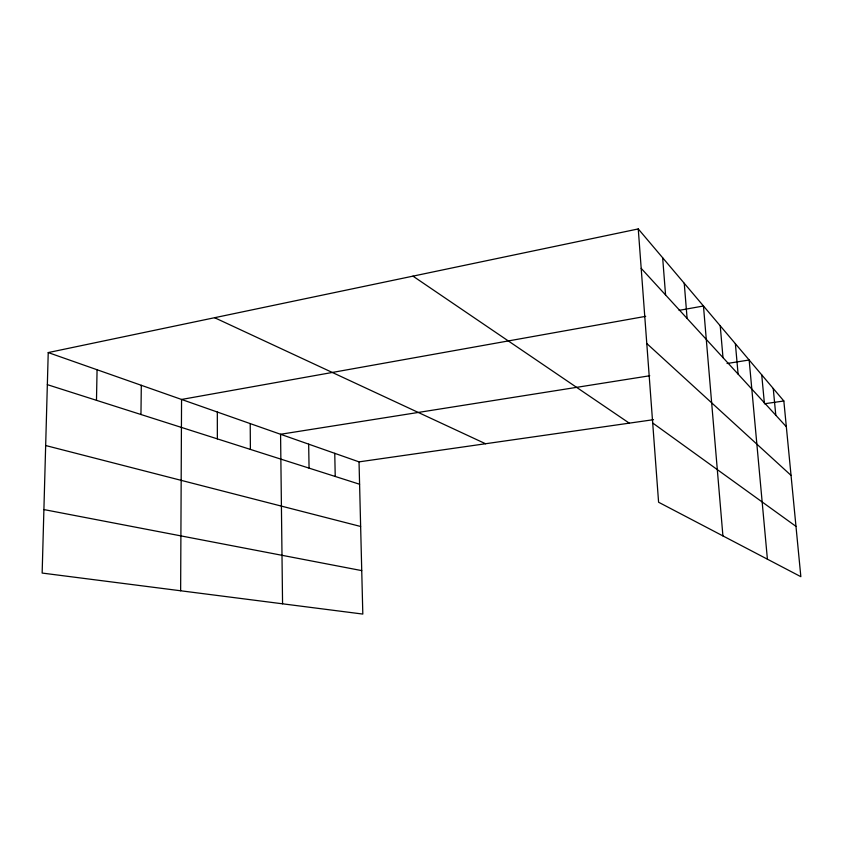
<?xml version="1.0" encoding="UTF-8"?>
<svg xmlns="http://www.w3.org/2000/svg" width="843" height="843" viewBox="0 0 843 843"><rect width="100%" height="100%" fill="white"/><g stroke="black" fill="none" stroke-linecap="round" stroke-linejoin="round"><path stroke-width="1.26" d="M180.634 590.774L181.561 399.456L645.706 316.336M140.96 414.514L141.308 385.304M96.481 400.32L97.071 369.75M48.23 352.574L42.15 573.061L362.817 614.073L359.034 461.869L48.23 352.574L638.256 228.927L783.842 400.994L800.85 576.686L658.594 502.238L638.256 228.927M679.079 310.361L703.462 305.998L722.915 535.906M649.763 375.757L280.571 434.271L282.563 603.809M727.056 363.502L749.153 360.003L767.404 559.183M359.034 461.869L653.504 419.677M764.327 403.786L783.842 400.994M43.899 509.572L361.731 570.616M45.67 445.526L360.635 526.475M47.345 384.65L359.592 484.24M214.607 317.706L485.536 443.745M412.965 276.135L629.257 423.144M652.703 423.007L795.982 526.369M646.781 343.512L791.04 475.389M641.196 268.369L786.329 426.727M773.242 388.475L775.792 415.23M761.724 374.861L764.338 402.722M735.381 343.723L738.099 374.102M720.228 325.809L722.999 357.632M684.242 283.269L687.108 318.464M662.651 257.758L665.57 294.955M334.755 453.334L335.229 476.474M308.664 444.156L309.065 468.128M250.213 423.607L250.392 449.414M217.325 412.037L217.357 438.876"/></g></svg>
